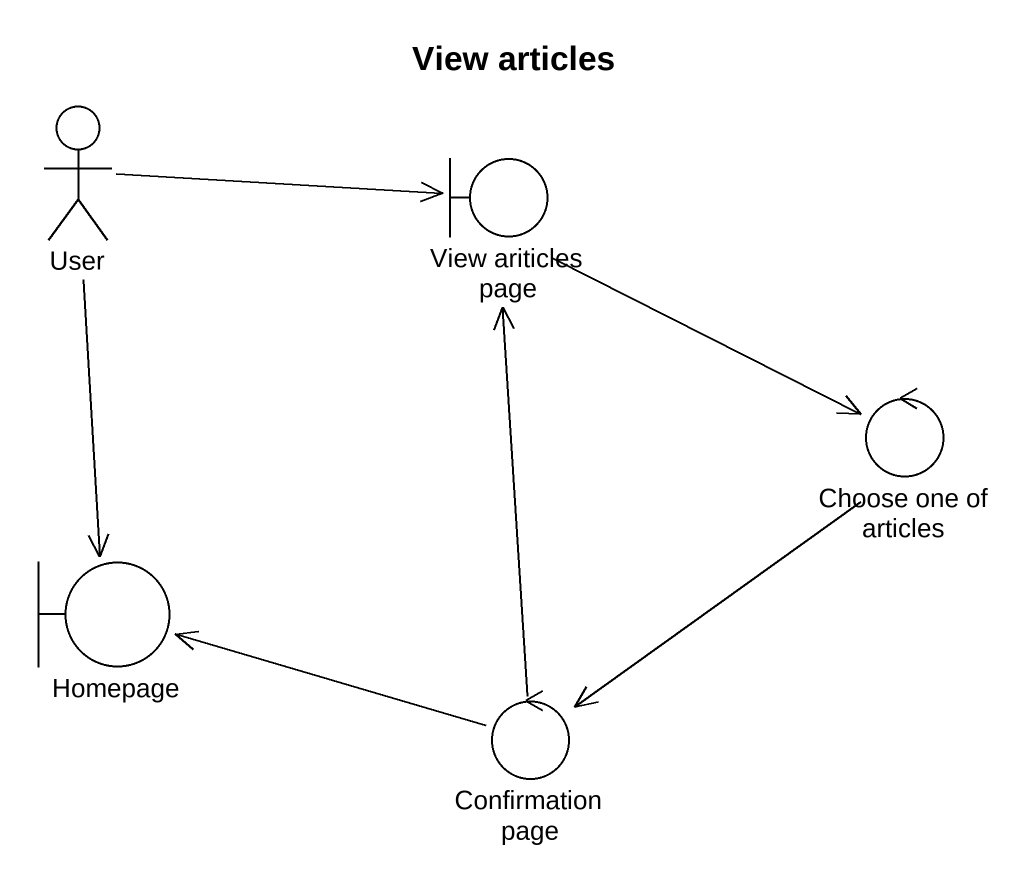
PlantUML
@startuml
title View articles
actor User
boundary "View ariticles page" as View_ariticles_page
control "Choose one of articles" as Choose_one_of_articles
boundary Homepage
control "Confirmation page" as Confirmation_page
User -right-> View_ariticles_page
User --> Homepage
View_ariticles_page --> Choose_one_of_articles
Choose_one_of_articles --> Confirmation_page
Confirmation_page -up-> View_ariticles_page
Confirmation_page -left-> Homepage
@enduml
